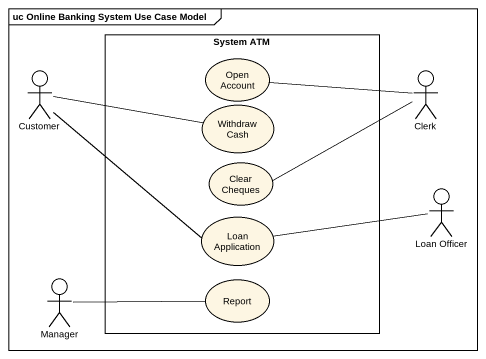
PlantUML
@startuml
mainframe uc Online Banking System Use Case Model
rectangle "System ATM" as System_ATM {
  usecase "Open Account" as Open_Account
  usecase "Withdraw Cash" as Withdraw_Cash
  usecase "Clear Cheques" as Clear_Cheques
  usecase "Loan Application" as Loan_Application
  usecase Report
}
actor Customer
actor Clerk
actor "Loan Officer" as Loan_Officer
actor Manager
Customer -right- Withdraw_Cash
Customer -- Loan_Application
Clerk -left- Open_Account
Clerk -left- Clear_Cheques
Loan_Officer -left- Loan_Application
Manager -right- Report
@enduml
